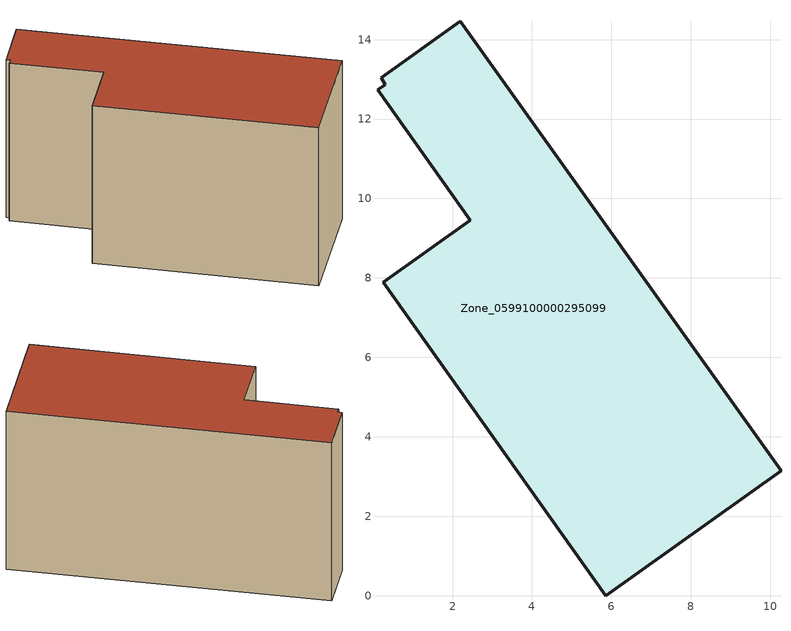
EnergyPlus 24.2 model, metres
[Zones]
Zone_0599100000295099
 floor ground (C_G): 2.45,9.45 0.11,12.73 0.31,12.87 0.2,13.04 2.19,14.46 10.27,3.15 5.86,0 0.26,7.88 z0
 wall outside (C_F): 0.26,7.88 5.86,0 10.27,3.15 2.19,14.46 0.2,13.04 0.31,12.87 0.11,12.73 2.45,9.45 0.26,7.88 z0:7.8
 roof outside (C_R): 0.11,12.73 2.45,9.45 0.26,7.88 5.86,0 10.27,3.15 2.19,14.46 0.2,13.04 0.31,12.87 z7.8
[BUILDING]
Pand.0599100000295099: North Axis=0; Terrain=City; Loads Convergence Tolerance Value=0.04; Temperature Convergence Tolerance Value=0.4; Solar Distribution=FullExterior; Maximum Number of Warmup Days=25; Minimum Number of Warmup Days=1
[Site:Location]
Rotterdam.The.Hague.AP_ZH_NLD Design_Conditions: Latitude=51.96; Longitude=4.45; Time Zone=1; Elevation=-4.5
[SITE:GROUNDTEMPERATURE:BUILDINGSURFACE]
18, 18, 18, 18, 18, 18, 18, 18, 18, 18, 18, 18
[MATERIAL] Thermal Absorptance=0.9; Solar Absorptance=0.7; Visible Absorptance=0.7
Name | Roughness | Thickness | Conductivity | Density | Specific Heat
G.TI.1975-1991 | MediumSmooth | 0.15 | 0.288461 | 540 | 1210
F.TI.1975-1991 | Rough | 0.3 | 0.230769 | 1920 | 840
R.TI.1975-1991 | MediumRough | 0.2 | 0.153846 | 1500 | 1000
[CONSTRUCTION]
C_G: G.TI.1975-1991
C_F: F.TI.1975-1991
C_R: R.TI.1975-1991
[ZONE]
Zone_0599100000295099: Type=1; Multiplier=1; Ceiling Height=Autocalculate; Volume=Autocalculate; Floor Area=autocalculate; Part of Total Floor Area=Yes
[ZONEINFILTRATION:DESIGNFLOWRATE]
Infil_Zone_0599100000295099: Zone or ZoneList or Space or SpaceList=Zone_0599100000295099; Schedule=AlwaysOn; Design Flow Rate Calculation Method=Flow/Area; Flow Rate per Floor Area=0.003; Constant Term Coefficient=1; Temperature Term Coefficient=0; Velocity Term Coefficient=0; Velocity Squared Term Coefficient=0
[HVACTEMPLATE:ZONE:IDEALLOADSAIRSYSTEM]
Zone_0599100000295099: Maximum Heating Supply Air Temperature=50; Minimum Cooling Supply Air Temperature=13; Maximum Heating Supply Air Humidity Ratio=0.0156; Minimum Cooling Supply Air Humidity Ratio=0.0077; Heating Limit=NoLimit; Cooling Limit=NoLimit; Dehumidification Control Type=ConstantSensibleHeatRatio; Cooling Sensible Heat Ratio=0.7; Dehumidification Setpoint=60; Humidification Control Type=None; Humidification Setpoint=30; Outdoor Air Method=None; Outdoor Air Flow Rate per Person=0.00944; Outdoor Air Flow Rate per Zone Floor Area=0; Outdoor Air Flow Rate per Zone=0; Demand Controlled Ventilation Type=None; Outdoor Air Economizer Type=NoEconomizer; Heat Recovery Type=None; Sensible Heat Recovery Effectiveness=0.7; Latent Heat Recovery Effectiveness=0.65
[ZONECONTROL:THERMOSTAT]
ThermostatControl_Zone_0599100000295099: Zone or ZoneList=Zone_0599100000295099; Control Type Schedule=DualSetpointControlType; Control 1=Thermostat_Zone_0599100000295099; Temperature Difference Between Cutout And Setpoint=0
[THERMOSTATSETPOINT:DUALSETPOINT]
Thermostat_Zone_0599100000295099: Heating Setpoint Temperature Schedule=HeatingSetpoint_Zone_0599100000295099; Cooling Setpoint Temperature Schedule=CoolingSetpoint_Zone_0599100000295099
[SCHEDULE:COMPACT]
HeatingSetpoint_Zone_0599100000295099: Through: 12/31, For: AllDays, Until: 24:00, 21
CoolingSetpoint_Zone_0599100000295099: Through: 12/31, For: AllDays, Until: 24:00, 24
DualSetpointControlType: Through: 12/31, For: AllDays, Until: 24:00, 4
AlwaysOn: Through: 12/31, For: AllDays, Until: 24:00, 1
